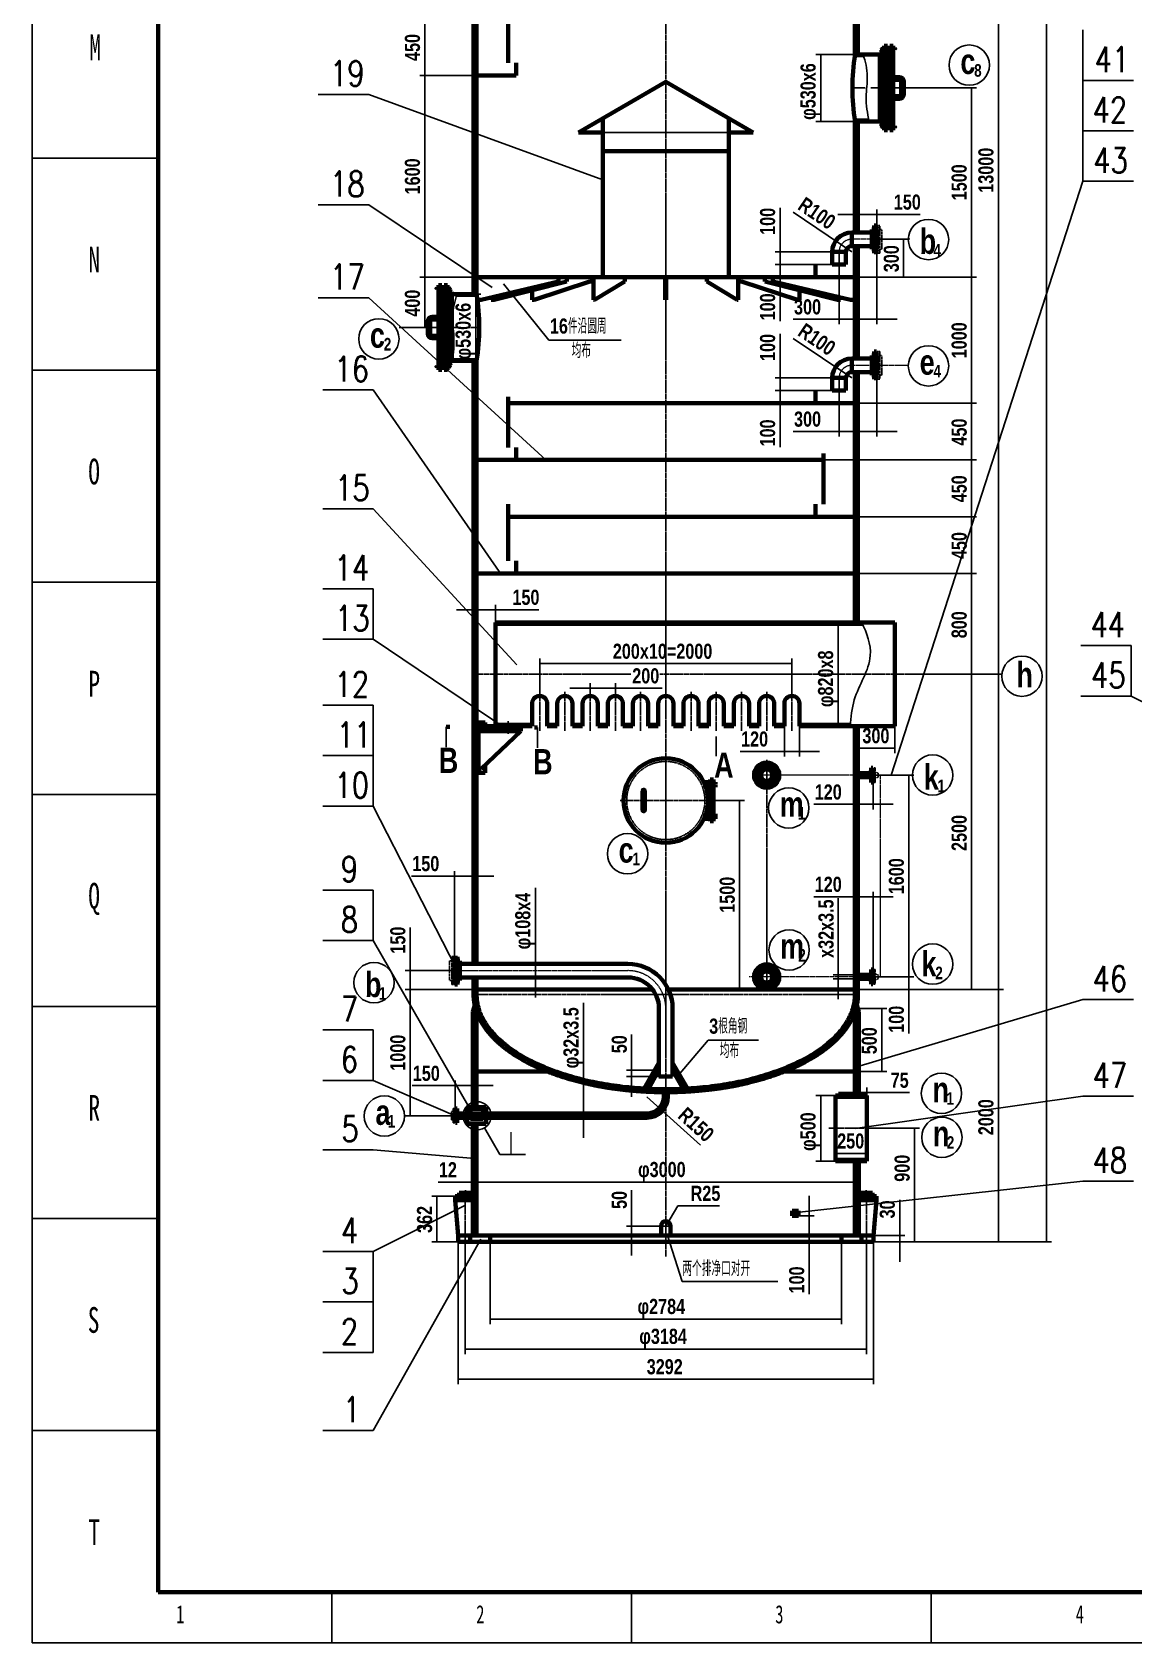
# Model space of a CAD drawing. Header units: millimetres. Extents: x 16 to 23776, y 3 to 33643.
# Drawn here: x 16 to 8751, y 3 to 12775 of the extents above; entities that cross this region are included whole.
import ezdxf

# ---------------------------------------------------------------- set-up
doc = ezdxf.new("R2010")
doc.units = ezdxf.units.MM
doc.header["$MEASUREMENT"] = 0
doc.linetypes.add('EB_DASH', pattern=[6, 3, -3])
doc.linetypes.add('EB_DASHDOT', pattern=[39, 30, -3, 3, -3])
for name, color, linetype, lineweight in [('CAXA0', 7, 'Continuous', 70), ('CAXA1', 1, 'EB_DASHDOT', 25), ('CAXA2', 6, 'EB_DASH', 25), ('CAXA3', 131, 'Continuous', 25), ('CAXA4', 3, 'Continuous', 25)]:
    doc.layers.add(name, color=color, linetype=linetype, lineweight=lineweight)
doc.styles.add('TitleStyle', font='txt', dxfattribs={"width": 0.8, "bigfont": 'gbcbig.shx'})
doc.styles.add('UserTxtStyle4', font='SIMFANG.TTF', dxfattribs={"width": 0.667})
doc.styles.add('机械', font='bold.shx', dxfattribs={"width": 0.7, "bigfont": 'gbcbig.shx'})

msp = doc.modelspace()

# ---------------------------------------------------------------- linework, layer by layer
at = {"layer": 'CAXA0', "linetype": 'Continuous', "lineweight": 25}
for p, q in [((16, 3), (16, 33643)), ((16, 11777), (1016, 11777)), ((16, 10095), (1016, 10095)), ((16, 8413), (1016, 8413)), ((16, 6731), (1016, 6731)), ((16, 5049), (1016, 5049)), ((16, 3367), (1016, 3367)), ((16, 1685), (1016, 1685)), ((2392, 3), (2392, 403)), ((4768, 3), (4768, 403)), ((7144, 3), (7144, 403)), ((23776, 3), (16, 3))]:
    msp.add_line(p, q, dxfattribs=at)
at = {"layer": 'CAXA0', "linetype": 'Continuous', "lineweight": 70}
for p, q in [((1016, 403), (1016, 33243)), ((3790, 12933), (3790, 12533)), ((6754, 12650), (6759, 12636)), ((6754, 12637), (6760, 12650)), ((6771, 12668), (6797, 12668)), ((6771, 12668), (6771, 12636)), ((6797, 12333), (6797, 12668)), ((6817, 12333), (6817, 12668)), ((6843, 12668), (6817, 12668)), ((6843, 12668), (6843, 12333)), ((6853, 12650), (6858, 12636)), ((6853, 12637), (6859, 12650)), ((3854, 12433), (3854, 12533)), ((6539, 12592), (6606, 12592)), ((6540, 12598), (6737, 12598)), ((6737, 12615), (6764, 12625)), ((6737, 12615), (6737, 12598)), ((6737, 12598), (6737, 12333)), ((6771, 12636), (6771, 12333)), ((6771, 12598), (6797, 12598)), ((6797, 12614), (6814, 12614)), ((6804, 12614), (6804, 12333)), ((6817, 12614), (6811, 12614)), ((6811, 12614), (6811, 12333)), ((3540, 12433), (3854, 12433)), ((6844, 12418), (6892, 12418)), ((6844, 12398), (6892, 12398)), ((5040, 12381), (4348, 11981)), ((5040, 12381), (4348, 11981)), ((5040, 12381), (5733, 11981)), ((5040, 12381), (5733, 11981)), ((6737, 12068), (6737, 12333)), ((6771, 12031), (6771, 12333)), ((6797, 12333), (6797, 11998)), ((6804, 12052), (6804, 12333)), ((6811, 12052), (6811, 12333)), ((6817, 12333), (6817, 11998)), ((6843, 11998), (6843, 12333)), ((6844, 12268), (6892, 12268)), ((6844, 12248), (6892, 12248)), ((4540, 12093), (4540, 10833)), ((5540, 12093), (5540, 10833)), ((6539, 12074), (6651, 12074)), ((6540, 12068), (6737, 12068)), ((6737, 12052), (6737, 12068)), ((6737, 12052), (6764, 12042)), ((6754, 12017), (6759, 12031)), ((6754, 12030), (6760, 12017)), ((6771, 12068), (6797, 12068)), ((6771, 11998), (6771, 12031)), ((6797, 12052), (6814, 12052)), ((6817, 12052), (6811, 12052)), ((6853, 12017), (6858, 12031)), ((6853, 12030), (6859, 12017)), ((4348, 11981), (4540, 11981)), ((5540, 11981), (5733, 11981)), ((6771, 11998), (6797, 11998)), ((6843, 11998), (6817, 11998)), ((4540, 11833), (5540, 11833)), ((6514, 11079), (6514, 11187)), ((6468, 11033), (6360, 11033)), ((6360, 11033), (6360, 10933)), ((6468, 11033), (6468, 10933)), ((6227, 10833), (6227, 10933)), ((6468, 10933), (6360, 10933)), ((3228, 10737), (3222, 10750)), ((3227, 10750), (3223, 10736)), ((3237, 10768), (3263, 10768)), ((3237, 10768), (3237, 10433)), ((3263, 10433), (3263, 10768)), ((3309, 10768), (3283, 10768)), ((3283, 10433), (3283, 10768)), ((3309, 10768), (3309, 10736)), ((3309, 10736), (3309, 10433)), ((3327, 10737), (3321, 10750)), ((3327, 10750), (3322, 10736)), ((3540, 10833), (6540, 10833)), ((3552, 10833), (3540, 10821)), ((3540, 10821), (3540, 10698)), ((3552, 10833), (4190, 10833)), ((3575, 10653), (4190, 10798)), ((4255, 10798), (3679, 10653)), ((3980, 10653), (3980, 10729)), ((4439, 10798), (3996, 10653)), ((4190, 10833), (4190, 10798)), ((4255, 10798), (4255, 10833)), ((4439, 10798), (4466, 10798)), ((4466, 10653), (4466, 10833)), ((4715, 10798), (4475, 10653)), ((4715, 10798), (4715, 10833)), ((5036, 10833), (5036, 10653)), ((5040, 10833), (5614, 10833)), ((5040, 10833), (5605, 10833)), ((5044, 10833), (5044, 10653)), ((5366, 10798), (5366, 10833)), ((5366, 10798), (5605, 10653)), ((5614, 10653), (5614, 10833)), ((5641, 10798), (5614, 10798)), ((5641, 10798), (6084, 10653)), ((5826, 10798), (5826, 10833)), ((5826, 10798), (6402, 10653)), ((5890, 10833), (5890, 10798)), ((6528, 10833), (5890, 10833)), ((6505, 10653), (5890, 10798)), ((6101, 10653), (6101, 10729)), ((6528, 10833), (6540, 10821)), ((6540, 10821), (6540, 10653)), ((3263, 10714), (3269, 10714)), ((3283, 10714), (3266, 10714)), ((3269, 10714), (3269, 10433)), ((3276, 10714), (3276, 10433)), ((3309, 10698), (3283, 10698)), ((3343, 10715), (3317, 10725)), ((3343, 10715), (3343, 10698)), ((3540, 10698), (3343, 10698)), ((3343, 10698), (3343, 10433)), ((3541, 10692), (3383, 10692)), ((3541, 10692), (3475, 10692)), ((3547, 10653), (3575, 10653)), ((3655, 10672), (3655, 10653)), ((3655, 10653), (3679, 10653)), ((3980, 10653), (3996, 10653)), ((4475, 10653), (4466, 10653)), ((4466, 10653), (4475, 10653)), ((5036, 10653), (5044, 10653)), ((5614, 10653), (5605, 10653)), ((5605, 10653), (5614, 10653)), ((6101, 10653), (6084, 10653)), ((6426, 10653), (6402, 10653)), ((6426, 10672), (6426, 10653)), ((6540, 10653), (6505, 10653)), ((3237, 10518), (3188, 10518)), ((3237, 10498), (3188, 10498)), ((3237, 10368), (3188, 10368)), ((3237, 10348), (3188, 10348)), ((3237, 10098), (3237, 10433)), ((3263, 10433), (3263, 10098)), ((3269, 10152), (3269, 10433)), ((3276, 10152), (3276, 10433)), ((3283, 10433), (3283, 10098)), ((3309, 10131), (3309, 10433)), ((3343, 10168), (3343, 10433)), ((3228, 10130), (3222, 10117)), ((3227, 10117), (3223, 10131)), ((3237, 10098), (3263, 10098)), ((3263, 10152), (3269, 10152)), ((3283, 10152), (3266, 10152)), ((3309, 10168), (3283, 10168)), ((3309, 10098), (3283, 10098)), ((3309, 10098), (3309, 10131)), ((3343, 10152), (3317, 10142)), ((3327, 10130), (3321, 10117)), ((3327, 10117), (3322, 10131)), ((3540, 10168), (3343, 10168)), ((3343, 10152), (3343, 10168)), ((3541, 10174), (3350, 10174)), ((6514, 10079), (6514, 10187)), ((6468, 10033), (6360, 10033)), ((6360, 10033), (6360, 9933)), ((6468, 10033), (6468, 9933)), ((3790, 9883), (3790, 9483)), ((6227, 9833), (6227, 9933)), ((6227, 9833), (6227, 9933)), ((6468, 9933), (6360, 9933)), ((3790, 9833), (6540, 9833)), ((3854, 9383), (3854, 9483)), ((3540, 9383), (6290, 9383)), ((6290, 9433), (6290, 9033)), ((3790, 9033), (3790, 8583)), ((6227, 8933), (6227, 9033)), ((3790, 8933), (6540, 8933)), ((3854, 8483), (3854, 8583)), ((3540, 8483), (6540, 8483)), ((3690, 8093), (3690, 7273)), ((3690, 8093), (6856, 8093)), ((3690, 8083), (6599, 8083)), ((6856, 8093), (6856, 7273)), ((3980, 7452), (3980, 7273)), ((4100, 7452), (4100, 7273)), ((4180, 7452), (4180, 7273)), ((4300, 7452), (4300, 7273)), ((4380, 7452), (4380, 7273)), ((4500, 7452), (4500, 7273)), ((4580, 7452), (4580, 7273)), ((4700, 7452), (4700, 7273)), ((4780, 7452), (4780, 7273)), ((4900, 7452), (4900, 7273)), ((4980, 7452), (4980, 7273)), ((5100, 7452), (5100, 7273)), ((5180, 7452), (5180, 7273)), ((5300, 7452), (5300, 7273)), ((5380, 7452), (5380, 7273)), ((5500, 7452), (5500, 7273)), ((5580, 7452), (5580, 7273)), ((5700, 7452), (5700, 7273)), ((5780, 7452), (5780, 7273)), ((5900, 7452), (5900, 7273)), ((5980, 7452), (5980, 7273)), ((6100, 7452), (6100, 7273)), ((3540, 7301), (3540, 6902)), ((3540, 7301), (3607, 7301)), ((3556, 7301), (3556, 6902)), ((3607, 7273), (3607, 7301)), ((3690, 7283), (3980, 7283)), ((4100, 7283), (4180, 7283)), ((4300, 7283), (4380, 7283)), ((4500, 7283), (4580, 7283)), ((4700, 7283), (4780, 7283)), ((4900, 7283), (4980, 7283)), ((5100, 7283), (5180, 7283)), ((5300, 7283), (5380, 7283)), ((5500, 7283), (5580, 7283)), ((5700, 7283), (5780, 7283)), ((5900, 7283), (5980, 7283)), ((6100, 7283), (6504, 7283)), ((3299, 7266), (3328, 7266)), ((3556, 7273), (3890, 7273)), ((3556, 7253), (3890, 7253)), ((3556, 7233), (3890, 7233)), ((3576, 6933), (3890, 7233)), ((3690, 7273), (3980, 7273)), ((3890, 7273), (3890, 7233)), ((3999, 7261), (4023, 7261)), ((4100, 7273), (4180, 7273)), ((4300, 7273), (4380, 7273)), ((4500, 7273), (4580, 7273)), ((4700, 7273), (4780, 7273)), ((4900, 7273), (4980, 7273)), ((5100, 7273), (5180, 7273)), ((5300, 7273), (5380, 7273)), ((5500, 7273), (5580, 7273)), ((5700, 7273), (5780, 7273)), ((5900, 7273), (5980, 7273)), ((6100, 7273), (6856, 7273)), ((3607, 6902), (3540, 6902)), ((3556, 6933), (3576, 6933)), ((3607, 6902), (3607, 6962)), ((5393, 6831), (5393, 6848)), ((5393, 6804), (5393, 6808)), ((5393, 6577), (5393, 6789)), ((5417, 6831), (5417, 6848)), ((5417, 6804), (5417, 6808)), ((5417, 6577), (5417, 6789)), ((5393, 6558), (5393, 6562)), ((5393, 6518), (5393, 6535)), ((5417, 6558), (5417, 6562)), ((5417, 6518), (5417, 6535)), ((3516, 5183), (4935, 5183)), ((5061, 5183), (6564, 5183)), ((4986, 5033), (4986, 4493)), ((5094, 5033), (5094, 4493)), ((4986, 4603), (4868, 4398)), ((5094, 4603), (5213, 4398)), ((3511, 4532), (4103, 4532)), ((4986, 4543), (4902, 4397)), ((5094, 4493), (4986, 4493)), ((5094, 4543), (5179, 4397)), ((5977, 4532), (6572, 4532)), ((5024, 4333), (5024, 4393)), ((5056, 4333), (5056, 4393)), ((6385, 4343), (6385, 3823)), ((6635, 4343), (6385, 4343)), ((6635, 4343), (6635, 3823)), ((3466, 4250), (3616, 4250)), ((3466, 4250), (3466, 4199)), ((3466, 4246), (3616, 4246)), ((3491, 4238), (3591, 4238)), ((3491, 4238), (3491, 4199)), ((3591, 4238), (3591, 4199)), ((3616, 4250), (3616, 4199)), ((6635, 4333), (6385, 4333)), ((3466, 4167), (3466, 4117)), ((3466, 4121), (3616, 4121)), ((3466, 4117), (3616, 4117)), ((3491, 4167), (3491, 4158)), ((3491, 4158), (3591, 4158)), ((3591, 4167), (3591, 4158)), ((3616, 4167), (3616, 4117)), ((6635, 3833), (6385, 3833)), ((6635, 3823), (6385, 3823)), ((3370, 3545), (3370, 3513)), ((3370, 3545), (3510, 3545)), ((3370, 3513), (3510, 3513)), ((3401, 3571), (3501, 3571)), ((3401, 3571), (3401, 3545)), ((3423, 3545), (3423, 3513)), ((3432, 3571), (3432, 3545)), ((3471, 3571), (3471, 3545)), ((3473, 3545), (3473, 3513)), ((3501, 3571), (3501, 3545)), ((6710, 3545), (6570, 3545)), ((6710, 3513), (6570, 3513)), ((6680, 3571), (6580, 3571)), ((6580, 3571), (6580, 3545)), ((6607, 3545), (6607, 3513)), ((6610, 3571), (6610, 3545)), ((6649, 3571), (6649, 3545)), ((6657, 3545), (6657, 3513)), ((6680, 3571), (6680, 3545)), ((6710, 3545), (6710, 3513)), ((3394, 3233), (3394, 3183)), ((3488, 3233), (3488, 3183)), ((3648, 3233), (3648, 3183)), ((6432, 3233), (6432, 3183)), ((6592, 3233), (6592, 3183)), ((6686, 3233), (6686, 3183)), ((3394, 3183), (5040, 3183)), ((6686, 3183), (5040, 3183)), ((23376, 403), (1016, 403))]:
    msp.add_line(p, q, dxfattribs=at)
at = {"layer": 'CAXA0', "color": 7, "linetype": 'Continuous', "lineweight": 70}
for p, q in [((3516, 14658), (3516, 10698)), ((6564, 14029), (6564, 12598)), ((6564, 12068), (6564, 11187)), ((6564, 11079), (6564, 10187)), ((6564, 10079), (6564, 8093)), ((6564, 7273), (6564, 6899)), ((6564, 6867), (6564, 5299)), ((3516, 5279), (3516, 5143)), ((6564, 5267), (6564, 5143)), ((3510, 5006), (3525, 5060)), ((3510, 5006), (3510, 4250)), ((3540, 5006), (3510, 5006)), ((6540, 5006), (6570, 5006)), ((6560, 5006), (6551, 5041)), ((6570, 5006), (6556, 5060)), ((6570, 5006), (6570, 4343)), ((3510, 4117), (3510, 3233)), ((6570, 3823), (6570, 3233)), ((3394, 3233), (3370, 3513)), ((6686, 3233), (6710, 3513)), ((3394, 3233), (5040, 3233)), ((5003, 3308), (5003, 3233)), ((6686, 3233), (5040, 3233)), ((5078, 3308), (5078, 3233))]:
    msp.add_line(p, q, dxfattribs=at)
at = {"layer": 'CAXA0'}
for p, q in [((6907, 12283), (6907, 12383)), ((6927, 12283), (6927, 12383)), ((6692, 11217), (6692, 11243)), ((6712, 11243), (6692, 11243)), ((6712, 11243), (6712, 11023)), ((6674, 11187), (6514, 11187)), ((6674, 11055), (6674, 11211)), ((6686, 11211), (6674, 11211)), ((6692, 11217), (6692, 11049)), ((6714, 11211), (6712, 11211)), ((6714, 11055), (6714, 11211)), ((6674, 11079), (6514, 11079)), ((6686, 11055), (6674, 11055)), ((6692, 11049), (6692, 11023)), ((6712, 11055), (6714, 11055)), ((3153, 10383), (3153, 10483)), ((3173, 10383), (3173, 10483)), ((6692, 10217), (6692, 10243)), ((6712, 10243), (6692, 10243)), ((6712, 10243), (6712, 10023)), ((6674, 10187), (6514, 10187)), ((6674, 10055), (6674, 10211)), ((6686, 10211), (6674, 10211)), ((6692, 10217), (6692, 10049)), ((6714, 10211), (6712, 10211)), ((6714, 10055), (6714, 10211)), ((6674, 10079), (6514, 10079)), ((6686, 10055), (6674, 10055)), ((6692, 10049), (6692, 10023)), ((6712, 10055), (6714, 10055)), ((6644, 6899), (6540, 6899)), ((6644, 6899), (6665, 6906)), ((6644, 6899), (6644, 6867)), ((6668, 6941), (6668, 6826)), ((6668, 6941), (6682, 6941)), ((6682, 6941), (6682, 6826)), ((6684, 6916), (6682, 6916)), ((6684, 6916), (6684, 6851)), ((6684, 6916), (6684, 6851)), ((5342, 6828), (5435, 6828)), ((5350, 6808), (5435, 6808)), ((5352, 6804), (5435, 6804)), ((5358, 6789), (5435, 6789)), ((5390, 6831), (5420, 6831)), ((5390, 6831), (5390, 6828)), ((5393, 6848), (5417, 6848)), ((5420, 6831), (5420, 6828)), ((5435, 6808), (5435, 6828)), ((5435, 6789), (5435, 6804)), ((6644, 6867), (6540, 6867)), ((6644, 6867), (6665, 6861)), ((6682, 6826), (6668, 6826)), ((6684, 6851), (6682, 6851)), ((4855, 6608), (4855, 6758)), ((4875, 6608), (4875, 6758)), ((5343, 6538), (5435, 6538)), ((5352, 6558), (5435, 6558)), ((5353, 6562), (5435, 6562)), ((5359, 6577), (5435, 6577)), ((5390, 6535), (5390, 6538)), ((5390, 6535), (5420, 6535)), ((5393, 6518), (5417, 6518)), ((5420, 6535), (5420, 6538)), ((5435, 6577), (5435, 6562)), ((5435, 6558), (5435, 6538)), ((3366, 5411), (3366, 5255)), ((3368, 5411), (3366, 5411)), ((3366, 5411), (3366, 5255)), ((3368, 5223), (3368, 5443)), ((3388, 5417), (3388, 5443)), ((3388, 5249), (3388, 5417)), ((3394, 5411), (3406, 5411)), ((3406, 5411), (3406, 5255)), ((3406, 5387), (4740, 5387)), ((3366, 5255), (3368, 5255)), ((3388, 5249), (3388, 5223)), ((3394, 5255), (3406, 5255)), ((3406, 5279), (4740, 5279)), ((6644, 5299), (6540, 5299)), ((6644, 5267), (6540, 5267)), ((6644, 5299), (6665, 5306)), ((6644, 5299), (6644, 5267)), ((6644, 5267), (6665, 5261)), ((6668, 5341), (6668, 5226)), ((6668, 5341), (6682, 5341)), ((6682, 5341), (6682, 5226)), ((6684, 5316), (6682, 5316)), ((6684, 5251), (6682, 5251)), ((6684, 5316), (6684, 5251)), ((3368, 5223), (3388, 5223)), ((6682, 5226), (6668, 5226)), ((3370, 4151), (3370, 4216)), ((3370, 4151), (3370, 4216)), ((3372, 4126), (3372, 4241)), ((3386, 4241), (3372, 4241)), ((3386, 4220), (3386, 4241)), ((3386, 4147), (3386, 4220)), ((3398, 4216), (3390, 4216)), ((3398, 4151), (3398, 4216)), ((3372, 4151), (3370, 4151)), ((3386, 4126), (3372, 4126)), ((3386, 4147), (3386, 4126)), ((3398, 4151), (3390, 4151)), ((3398, 4199), (4890, 4199)), ((3398, 4167), (4890, 4167)), ((6041, 3428), (6041, 3388)), ((6041, 3428), (6091, 3428)), ((6041, 3388), (6091, 3388)), ((6091, 3428), (6091, 3388))]:
    msp.add_line(p, q, dxfattribs=at)
at = {"layer": 'CAXA0', "linetype": 'Continuous', "lineweight": 40}
for p, q in [((6692, 11023), (6712, 11023)), ((6692, 10023), (6712, 10023)), ((3388, 5443), (3368, 5443)), ((3372, 4216), (3370, 4216))]:
    msp.add_line(p, q, dxfattribs=at)
at = {"layer": 'CAXA0', "linetype": 'Continuous', "lineweight": 70}
for centre, radius in [((5040, 6682), 335), ((5840, 6883), 100), ((5840, 6883), 69), ((5784, 6940), 9), ((5840, 6883), 45.5), ((5840, 6963), 9), ((5897, 6940), 9), ((5760, 6883), 9), ((5784, 6827), 9), ((5840, 6803), 9), ((5897, 6827), 9), ((5920, 6883), 9), ((5840, 5283), 100), ((5840, 5363), 9), ((5760, 5283), 9), ((5840, 5283), 69), ((5784, 5340), 9), ((5840, 5283), 45.5), ((5897, 5340), 9), ((5920, 5283), 9), ((5784, 5227), 9), ((5840, 5203), 9), ((5897, 5227), 9)]:
    msp.add_circle(centre, radius, dxfattribs=at)
at = {"layer": 'CAXA0'}
msp.add_circle((6061, 3408), 5.5, dxfattribs=at)
at = {"layer": 'CAXA0', "linetype": 'Continuous', "lineweight": 70}
for centre, radius, start, end in [((8191, 12333), 1671, 170.8777, 189.1223), ((6759, 12636), 12, 290.3344, 360), ((6892, 12383), 35, 0, 90), ((6892, 12383), 15, 0, 90), ((6892, 12283), 15, 270, 0), ((6892, 12283), 35, 270, 0), ((6759, 12031), 12, 0, 69.6656), ((6514, 11033), 154, 90, 180), ((6514, 11033), 46, 90, 180), ((3321, 10736), 12, 180, 249.6656), ((1890, 10433), 1671, 350.8777, 9.1223), ((3188, 10483), 35, 90, 180), ((3188, 10483), 15, 90, 180), ((3188, 10383), 35, 180, 270), ((3188, 10383), 15, 180, 270), ((3321, 10131), 12, 110.3344, 180), ((6514, 10033), 154, 90, 180), ((6514, 10033), 46, 90, 180), ((4040, 7452), 60, 0, 180), ((4240, 7452), 60, 0, 180), ((4440, 7452), 60, 0, 180), ((4640, 7452), 60, 0, 180), ((4840, 7452), 60, 0, 180), ((5040, 7452), 60, 0, 180), ((5240, 7452), 60, 0, 180), ((5440, 7452), 60, 0, 180), ((5640, 7452), 60, 0, 180), ((5840, 7452), 60, 0, 180), ((6040, 7452), 60, 0, 180), ((4740, 5033), 354, 0, 90), ((4740, 5033), 246, 0, 90), ((4890, 4333), 134, 270, 0), ((4890, 4333), 166, 270, 0)]:
    msp.add_arc(centre, radius, start, end, dxfattribs=at)
at = {"layer": 'CAXA0'}
for centre, radius, start, end in [((6686, 11217), 6, 270, 0), ((6686, 11049), 6, 0, 90), ((6686, 10217), 6, 270, 0), ((6686, 10049), 6, 0, 90), ((6664, 6909), 4, 286.2602, 0), ((6664, 6857), 4, 0, 73.7398), ((4865, 6758), 10, 0, 180), ((4865, 6608), 10, 180, 0), ((3394, 5417), 6, 180, 270), ((3394, 5249), 6, 90, 180), ((6664, 5309), 4, 286.2602, 0), ((6664, 5257), 4, 0, 73.7398), ((3390, 4220), 4, 180, 270), ((3390, 4147), 4, 90, 180)]:
    msp.add_arc(centre, radius, start, end, dxfattribs=at)
at = {"layer": 'CAXA0', "color": 7, "linetype": 'Continuous', "lineweight": 70}
msp.add_arc((5040, 3308), 37.5, 0, 180, dxfattribs=at)
for points, weights, knots in [([(3516, 5143), (3516, 5095), (3534, 4996), (3618, 4849), (3762, 4710), (3928, 4608), (4084, 4538), (4210, 4492), (4344, 4453), (4482, 4421), (4600, 4401), (4695, 4389), (4765, 4382), (4835, 4376), (4904, 4372), (4962, 4370), (5001, 4370), (5019, 4370), (5024, 4369)], [1, 0.975592231766, 0.932878637073, 0.887114072904, 0.859655328979, 0.852027915885, 0.85507885739, 0.861943632368, 0.873384435224, 0.889403296983, 0.906561078258, 0.922586691918, 0.93571952558, 0.95011285607, 0.965215260646, 0.980107174163, 0.988430429079, 0.99532806161, 0.997138323705], [0, 0, 0, 0, 231.514372, 463.028744, 694.543116, 926.057487, 1041.814673, 1157.571859, 1273.329045, 1389.086231, 1504.843417, 1562.72201, 1620.600603, 1678.479196, 1736.357789, 1794.236382, 1823.175678, 1838.253107, 1838.253107, 1838.253107, 1838.253107]), ([(5056, 4369), (5062, 4370), (5079, 4370), (5119, 4370), (5176, 4372), (5246, 4376), (5316, 4382), (5386, 4389), (5481, 4401), (5599, 4421), (5737, 4453), (5870, 4492), (5997, 4538), (6153, 4608), (6319, 4710), (6462, 4849), (6546, 4996), (6564, 5095), (6564, 5143)], [0.997138323704, 0.99532806161, 0.988430429079, 0.980107174163, 0.965215260646, 0.95011285607, 0.93571952558, 0.922586691918, 0.906561078258, 0.889403296983, 0.873384435224, 0.861943632368, 0.85507885739, 0.852027915885, 0.859655328979, 0.887114072904, 0.932878637073, 0.975592231766, 1], [0, 0, 0, 0, 15.077428, 44.016725, 101.895318, 159.773911, 217.652504, 275.531097, 333.40969, 449.166876, 564.924062, 680.681247, 796.438433, 912.195619, 1143.709991, 1375.224363, 1606.738735, 1838.253107, 1838.253107, 1838.253107, 1838.253107])]:
    msp.add_rational_spline(points, weights, degree=3, knots=knots, dxfattribs=at)
at = {"layer": 'CAXA0', "linetype": 'Continuous', "lineweight": 70}
msp.add_rational_spline([(3540, 5143), (3540, 4393), (5040, 4393), (6540, 4393), (6540, 5143)], [1, 0.707106781187, 1, 0.707106781187, 1], degree=2, knots=[0, 0, 0, 1816.554253, 1816.554253, 3633.108506, 3633.108506, 3633.108506], dxfattribs=at)
at = {"layer": 'CAXA1', "linetype": 'EB_DASHDOT', "lineweight": 25}
for p, q in [((5040, 29361), (5040, 3066)), ((6746, 12643), (6869, 12643)), ((6892, 12408), (6844, 12408)), ((6513, 12333), (6624, 12333)), ((6667, 12333), (6924, 12333)), ((6892, 12258), (6844, 12258)), ((6746, 12023), (6869, 12023)), ((3335, 10743), (3211, 10743)), ((3188, 10508), (3237, 10508)), ((3414, 10433), (2925, 10433)), ((3188, 10358), (3237, 10358)), ((3568, 10433), (3456, 10433)), ((3335, 10123), (3211, 10123)), ((3524, 7683), (4765, 7683)), ((4993, 7683), (7704, 7683)), ((4040, 7544), (4040, 7236)), ((4240, 7544), (4240, 7236)), ((4440, 7544), (4440, 7236)), ((4640, 7544), (4640, 7236)), ((4840, 7544), (4840, 7236)), ((5240, 7544), (5240, 7236)), ((5440, 7544), (5440, 7236)), ((5640, 7544), (5640, 7236)), ((5840, 7544), (5840, 7234)), ((6040, 7544), (6040, 7236)), ((3790, 7312), (3790, 7211)), ((5791, 6933), (5776, 6947)), ((5840, 7004), (5840, 5177)), ((5890, 6933), (5904, 6947)), ((5791, 6834), (5776, 6819)), ((5890, 6834), (5904, 6819)), ((5791, 5333), (5776, 5347)), ((5890, 5333), (5904, 5347)), ((3516, 5143), (6556, 5143)), ((5791, 5234), (5776, 5219)), ((5890, 5234), (5904, 5219)), ((6686, 4083), (6334, 4083)), ((3451, 3591), (3451, 3545)), ((6630, 3591), (6630, 3545)), ((3448, 3545), (3448, 3139)), ((6632, 3545), (6632, 2950)), ((5040, 3268), (5040, 3349)), ((6052, 3408), (6069, 3408)), ((6061, 3400), (6061, 3417)), ((5000, 3308), (5081, 3308))]:
    msp.add_line(p, q, dxfattribs=at)
at = {"layer": 'CAXA1', "color": 7, "linetype": 'Continuous', "lineweight": 70}
for p, q in [((3540, 14658), (3540, 10698)), ((6540, 14029), (6540, 12598)), ((6540, 12068), (6540, 11187)), ((6540, 11079), (6540, 10187)), ((3516, 10168), (3516, 5387)), ((3540, 10168), (3540, 5387)), ((6540, 10079), (6540, 8093)), ((6540, 7273), (6540, 5143)), ((3540, 5279), (3540, 5143)), ((3540, 5006), (3540, 4250)), ((6540, 5006), (6540, 4343)), ((3540, 4117), (3540, 3233)), ((6540, 3823), (6540, 3233))]:
    msp.add_line(p, q, dxfattribs=at)
at = {"layer": 'CAXA1'}
for p, q in [((6917, 12283), (6917, 12383)), ((3163, 10383), (3163, 10483)), ((5040, 7044), (5040, 6320)), ((4865, 6583), (4865, 6784)), ((5401, 6843), (5410, 6843)), ((5405, 6510), (5405, 6865)), ((4677, 6683), (5442, 6683)), ((4845, 6758), (4886, 6758)), ((4845, 6608), (4886, 6608)), ((5401, 6524), (5410, 6524))]:
    msp.add_line(p, q, dxfattribs=at)
at = {"layer": 'CAXA1', "linetype": 'EB_DASHDOT', "lineweight": 13}
for p, q in [((6975, 11133), (6514, 11133)), ((6687, 11223), (6719, 11223)), ((6742, 11223), (6710, 11223)), ((6414, 11033), (6414, 10933)), ((6719, 11043), (6687, 11043)), ((6710, 11043), (6742, 11043)), ((6687, 10223), (6719, 10223)), ((6742, 10223), (6710, 10223)), ((6963, 10133), (6514, 10133)), ((6414, 10033), (6414, 9933)), ((6719, 10043), (6687, 10043)), ((6710, 10043), (6742, 10043)), ((6665, 6926), (6686, 6926)), ((6704, 6926), (6682, 6926)), ((6996, 6883), (5778, 6883)), ((6686, 6841), (6664, 6841)), ((6683, 6841), (6705, 6841)), ((6740, 6883), (6740, 5283)), ((3371, 5423), (3339, 5423)), ((3362, 5423), (3394, 5423)), ((3339, 5243), (3371, 5243)), ((3394, 5243), (3362, 5243)), ((3364, 5333), (4740, 5333)), ((6997, 5283), (5701, 5283)), ((6686, 5241), (6664, 5241)), ((6665, 5326), (6686, 5326)), ((6704, 5326), (6682, 5326)), ((6683, 5241), (6705, 5241)), ((3372, 4226), (3352, 4226)), ((3368, 4226), (3389, 4226)), ((3351, 4141), (3375, 4141)), ((3362, 4183), (4890, 4183)), ((3390, 4141), (3366, 4141))]:
    msp.add_line(p, q, dxfattribs=at)
at = {"layer": 'CAXA1'}
msp.add_circle((5040, 6682), 310, dxfattribs=at)
at = {"layer": 'CAXA1', "linetype": 'EB_DASHDOT', "lineweight": 25}
for centre in [(5840, 6883), (5840, 5283)]:
    msp.add_circle(centre, 80, dxfattribs=at)
for centre, start, end in [((6892, 12383), 0, 90), ((6892, 12283), 270, 0), ((3188, 10483), 90, 180), ((3188, 10383), 180, 270)]:
    msp.add_arc(centre, 25, start, end, dxfattribs=at)
at = {"layer": 'CAXA1', "linetype": 'EB_DASHDOT', "lineweight": 13}
for centre, radius, start, end in [((6514, 11033), 100, 90, 180), ((6514, 10033), 100, 90, 180), ((4740, 5033), 300, 0, 90), ((4890, 4333), 150, 270, 0)]:
    msp.add_arc(centre, radius, start, end, dxfattribs=at)
at = {"layer": 'CAXA2'}
for p, q in [((6716, 11243), (6716, 11023)), ((6716, 11243), (6736, 11243)), ((6736, 11217), (6736, 11243)), ((6714, 11211), (6716, 11211)), ((6736, 11217), (6736, 11049)), ((6742, 11211), (6754, 11211)), ((6754, 11055), (6754, 11211)), ((6716, 11055), (6714, 11055)), ((6736, 11023), (6716, 11023)), ((6736, 11049), (6736, 11023)), ((6742, 11055), (6754, 11055)), ((6716, 10243), (6716, 10023)), ((6716, 10243), (6736, 10243)), ((6736, 10217), (6736, 10243)), ((6714, 10211), (6716, 10211)), ((6736, 10217), (6736, 10049)), ((6742, 10211), (6754, 10211)), ((6754, 10055), (6754, 10211)), ((6716, 10055), (6714, 10055)), ((6736, 10023), (6716, 10023)), ((6736, 10049), (6736, 10023)), ((6742, 10055), (6754, 10055)), ((6684, 6916), (6686, 6916)), ((6700, 6941), (6686, 6941)), ((6686, 6941), (6686, 6826)), ((6700, 6941), (6700, 6826)), ((6724, 6899), (6703, 6906)), ((6724, 6899), (6724, 6867)), ((6684, 6851), (6686, 6851)), ((6686, 6826), (6700, 6826)), ((6724, 6867), (6703, 6861)), ((3326, 5411), (3326, 5255)), ((3338, 5411), (3326, 5411)), ((3344, 5417), (3344, 5443)), ((3344, 5249), (3344, 5417)), ((3364, 5223), (3364, 5443)), ((3364, 5411), (3366, 5411)), ((3338, 5255), (3326, 5255)), ((3344, 5249), (3344, 5223)), ((3366, 5255), (3364, 5255)), ((6684, 5316), (6686, 5316)), ((6684, 5251), (6686, 5251)), ((6700, 5341), (6686, 5341)), ((6686, 5341), (6686, 5226)), ((6700, 5341), (6700, 5226)), ((6724, 5299), (6703, 5306)), ((6724, 5267), (6703, 5261)), ((6724, 5299), (6724, 5267)), ((3364, 5223), (3344, 5223)), ((6686, 5226), (6700, 5226)), ((3342, 4151), (3342, 4216)), ((3342, 4216), (3350, 4216)), ((3354, 4220), (3354, 4241)), ((3354, 4241), (3368, 4241)), ((3354, 4147), (3354, 4220)), ((3368, 4126), (3368, 4241)), ((3342, 4151), (3350, 4151)), ((3354, 4147), (3354, 4126)), ((3354, 4126), (3368, 4126)), ((3368, 4151), (3370, 4151))]:
    msp.add_line(p, q, dxfattribs=at)
at = {"layer": 'CAXA2', "linetype": 'Continuous', "lineweight": 40}
for p, q in [((3344, 5443), (3364, 5443)), ((3368, 4216), (3370, 4216))]:
    msp.add_line(p, q, dxfattribs=at)
at = {"layer": 'CAXA2'}
for centre, radius, start, end in [((6742, 11217), 6, 180, 270), ((6742, 11049), 6, 90, 180), ((6742, 10217), 6, 180, 270), ((6742, 10049), 6, 90, 180), ((6704, 6909), 4, 180, 253.7398), ((6704, 6857), 4, 106.2602, 180), ((3338, 5417), 6, 270, 0), ((3338, 5249), 6, 0, 90), ((6704, 5309), 4, 180, 253.7398), ((6704, 5257), 4, 106.2602, 180), ((3350, 4220), 4, 270, 0), ((3350, 4147), 4, 0, 90)]:
    msp.add_arc(centre, radius, start, end, dxfattribs=at)
at = {"layer": 'CAXA3', "color": 0, "linetype": 'Continuous', "lineweight": 25}
for p, q in [((8348, 12393), (8348, 12793)), ((8348, 11993), (8348, 12393)), ((8348, 12393), (8748, 12393)), ((2685, 12282), (2285, 12282)), ((4541, 11604), (2685, 12282)), ((8348, 11593), (8348, 11993)), ((8348, 11993), (8748, 11993)), ((6827, 6883), (8348, 11593)), ((8348, 11593), (8748, 11593)), ((2685, 11406), (2285, 11406)), ((3664, 10750), (2685, 11406)), ((2685, 10669), (2285, 10669)), ((4092, 9381), (2685, 10669)), ((2720, 9938), (2320, 9938)), ((3720, 8499), (2720, 9938)), ((2720, 8996), (2320, 8996)), ((3860, 7759), (2720, 8996)), ((2720, 8362), (2320, 8362)), ((2720, 7962), (2720, 8362)), ((2720, 7962), (2320, 7962)), ((3790, 7239), (2720, 7962)), ((8731, 7911), (8331, 7911)), ((8731, 7511), (8731, 7911)), ((2720, 7438), (2320, 7438)), ((2720, 7038), (2720, 7438)), ((8731, 7511), (8331, 7511)), ((10563, 6585), (8731, 7511)), ((2720, 7038), (2320, 7038)), ((2720, 6638), (2720, 7038)), ((2720, 6638), (2320, 6638)), ((3380, 5347), (2720, 6638)), ((2720, 5972), (2320, 5972)), ((2720, 5572), (2720, 5972)), ((2720, 5572), (2320, 5572)), ((3482, 4247), (2720, 5572)), ((6555, 4570), (8348, 5103)), ((8348, 5103), (8748, 5103)), ((2720, 4863), (2320, 4863)), ((2720, 4463), (2720, 4863)), ((2720, 4463), (2320, 4463)), ((3371, 4183), (2720, 4463)), ((6541, 4080), (8348, 4337)), ((8348, 4337), (8748, 4337)), ((2720, 3913), (2320, 3913)), ((3522, 3843), (2720, 3913)), ((3447, 3471), (2720, 3106)), ((3574, 3204), (2720, 1686)), ((2720, 3106), (2320, 3106)), ((2720, 3106), (2720, 2706)), ((2720, 2706), (2320, 2706)), ((2720, 2706), (2720, 2306)), ((2720, 2306), (2320, 2306)), ((2720, 1686), (2320, 1686))]:
    msp.add_line(p, q, dxfattribs=at)
at = {"layer": 'CAXA3', "linetype": 'Continuous', "lineweight": 25}
for p, q in [((4540, 11981), (5540, 11981)), ((3299, 7266), (3299, 7106)), ((4023, 7261), (4023, 7101)), ((5040, 4393), (4693, 4393)), ((3602, 4086), (3725, 3876)), ((3725, 3876), (3927, 3876))]:
    msp.add_line(p, q, dxfattribs=at)
at = {"layer": 'CAXA3'}
for centre in [(7446, 12514), (7123, 11131), (2765, 10343), (7123, 10129), (7864, 7668), (7156, 6884), (6015, 6623), (4737, 6260), (6018, 5497), (7156, 5385), (2726, 5238), (7226, 4360), (2808, 4180), (7229, 4011)]:
    msp.add_circle(centre, 160, dxfattribs=at)
at = {"layer": 'CAXA3', "linetype": 'Continuous', "lineweight": 25}
msp.add_circle((3544, 4182), 112, dxfattribs=at)
for points, knots in [([(6604, 12598), (6623, 12543), (6649, 12430), (6619, 12252), (6638, 12132), (6653, 12068)], [0, 0, 0, 0, 176.809019, 340.077748, 536.230559, 536.230559, 536.230559, 536.230559]), ([(3385, 10698), (3366, 10643), (3340, 10530), (3367, 10352), (3357, 10233), (3349, 10168)], [0, 0, 0, 0, 176.763275, 339.82285, 534.685968, 534.685968, 534.685968, 534.685968])]:
    msp.add_open_spline(points, degree=3, knots=knots, dxfattribs=at)
at = {"layer": 'CAXA3'}
msp.add_open_spline([(6594, 8093), (6635, 8013), (6713, 7790), (6524, 7539), (6509, 7343), (6503, 7273)], degree=3, knots=[0, 0, 0, 0, 272.599389, 647.594897, 858.640294, 858.640294, 858.640294, 858.640294], dxfattribs=at)
at = {"layer": 'CAXA4', "color": 3, "linetype": 'Continuous', "lineweight": 25}
for p, q in [((8059, 28981), (8059, 3183)), ((7677, 18183), (7677, 5183)), ((5946, 10773), (5946, 11383)), ((6564, 11187), (6564, 11369)), ((6714, 11211), (6714, 11369)), ((6051, 11347), (6514, 11033)), ((6404, 11329), (7057, 11329)), ((6725, 11133), (6966, 11133)), ((6926, 11133), (6926, 10833)), ((6360, 11033), (5906, 11033)), ((5946, 10484), (5946, 11093)), ((6414, 11033), (6414, 10459)), ((6714, 11055), (6714, 10459)), ((6360, 10933), (5906, 10933)), ((6360, 10933), (5906, 10933)), ((6548, 10833), (5906, 10833)), ((6548, 10833), (6966, 10833)), ((6051, 10499), (6874, 10499)), ((5946, 9773), (5946, 10383)), ((6051, 10347), (6514, 10033)), ((3540, 10168), (3540, 8155)), ((5946, 9484), (5946, 10093)), ((6360, 10033), (5906, 10033)), ((6414, 10033), (6414, 9568)), ((6714, 10055), (6714, 9568)), ((6360, 9933), (5906, 9933)), ((6360, 9933), (5906, 9933)), ((6548, 9833), (5906, 9833)), ((6051, 9608), (6874, 9608)), ((3380, 8195), (4033, 8195)), ((3690, 8093), (3690, 8235)), ((4040, 7512), (4040, 7808)), ((6040, 7512), (6040, 7808)), ((4040, 7768), (6040, 7768)), ((4280, 7573), (5010, 7573)), ((4440, 7544), (4440, 7613)), ((4640, 7544), (4640, 7613)), ((5980, 7452), (5980, 7032)), ((6100, 7452), (6100, 7032)), ((6564, 7273), (6564, 7058)), ((6856, 7273), (6856, 7058)), ((5631, 7072), (6260, 7072)), ((6564, 7098), (6856, 7098)), ((6564, 6867), (6564, 6612)), ((6684, 6851), (6684, 6612)), ((5442, 6683), (5665, 6683)), ((5625, 6683), (5625, 5183)), ((6215, 6652), (6844, 6652)), ((6215, 5919), (6844, 5919)), ((6564, 5299), (6564, 5959)), ((6684, 5316), (6684, 5959)), ((5061, 5183), (5665, 5183)), ((6556, 5183), (7717, 5183)), ((6686, 3183), (8099, 3183))]:
    msp.add_line(p, q, dxfattribs=at)
at = {"layer": 'CAXA4', "linetype": 'Continuous', "lineweight": 25}
for p, q in [((3129, 12433), (3129, 12883)), ((6540, 12598), (6229, 12598)), ((6269, 12598), (6269, 12068)), ((3540, 12433), (3089, 12433)), ((3854, 12433), (3089, 12433)), ((3129, 10833), (3129, 12433)), ((6667, 12333), (7504, 12333)), ((7464, 12333), (7464, 10833)), ((6540, 12068), (6229, 12068)), ((3552, 10833), (3089, 10833)), ((3540, 10833), (3089, 10833)), ((3129, 10433), (3129, 10833)), ((6528, 10833), (7504, 10833)), ((6540, 10833), (7504, 10833)), ((7464, 10833), (7464, 9833)), ((3489, 10698), (3573, 10698)), ((3533, 10698), (3533, 10168)), ((3157, 10433), (3089, 10433)), ((3540, 10168), (3493, 10168)), ((6540, 9833), (7504, 9833)), ((6540, 9833), (7504, 9833)), ((7464, 9833), (7464, 9383)), ((6290, 9383), (7504, 9383)), ((6290, 9383), (7504, 9383)), ((7464, 9383), (7464, 8933)), ((6540, 8933), (7504, 8933)), ((6540, 8933), (7504, 8933)), ((7464, 8933), (7464, 8483)), ((6540, 8483), (7504, 8483)), ((6540, 8483), (7504, 8483)), ((7464, 8483), (7464, 7683)), ((6856, 8093), (6368, 8093)), ((6408, 8093), (6408, 7273)), ((7089, 7683), (7504, 7683)), ((7089, 7683), (7504, 7683)), ((7464, 7683), (7464, 5183)), ((6100, 7273), (6448, 7273)), ((6526, 6883), (7006, 6883)), ((6966, 6883), (6966, 5283)), ((3024, 6083), (3676, 6083)), ((3366, 5411), (3366, 6123)), ((3516, 5387), (3516, 6123)), ((4007, 5990), (4007, 5119)), ((6408, 5909), (6408, 5107)), ((3014, 5023), (3014, 5676)), ((3406, 5387), (4047, 5387)), ((6966, 5443), (6966, 4834)), ((3364, 5333), (2974, 5333)), ((3406, 5279), (4047, 5279)), ((6644, 5299), (6368, 5299)), ((6644, 5267), (6368, 5267)), ((6540, 5283), (7006, 5283)), ((6540, 5283), (7006, 5283)), ((3524, 5183), (2974, 5183)), ((3524, 5183), (2974, 5183)), ((3014, 5183), (3014, 4183)), ((6556, 5183), (7717, 5183)), ((6556, 5183), (7006, 5183)), ((6556, 5183), (7504, 5183)), ((7677, 5183), (7677, 3183)), ((4388, 4007), (4388, 5079)), ((6560, 5032), (6792, 5032)), ((6752, 5032), (6752, 4532)), ((4769, 4333), (4769, 4826)), ((4986, 4543), (4729, 4543)), ((4986, 4493), (4729, 4493)), ((6540, 4532), (6792, 4532)), ((3028, 4421), (3670, 4421)), ((3370, 4216), (3370, 4461)), ((3510, 4250), (3510, 4461)), ((6385, 4343), (6229, 4343)), ((6269, 4343), (6269, 3823)), ((6410, 4366), (6972, 4366)), ((6570, 4343), (6570, 4406)), ((6635, 4343), (6635, 4406)), ((5315, 3949), (4890, 4333)), ((3362, 4183), (2974, 4183)), ((3398, 4199), (4428, 4199)), ((3398, 4167), (4428, 4167)), ((3510, 4117), (3510, 3616)), ((3540, 4117), (3540, 3616)), ((6686, 4083), (7052, 4083)), ((7012, 4083), (7012, 3183)), ((6385, 3823), (6385, 3924)), ((6385, 3884), (6635, 3884)), ((6635, 3823), (6635, 3924)), ((6385, 3823), (6229, 3823)), ((6540, 3823), (6540, 3616)), ((3235, 3656), (3700, 3656)), ((3540, 3233), (3540, 3696)), ((3540, 3656), (6540, 3656)), ((4769, 3591), (4769, 3073)), ((3370, 3545), (3185, 3545)), ((3225, 3545), (3225, 3183)), ((5135, 3469), (5040, 3308)), ((5135, 3469), (5466, 3469)), ((6176, 3548), (6176, 2767)), ((6895, 3023), (6895, 3516)), ((6091, 3388), (6216, 3388)), ((3394, 3233), (3394, 2054)), ((5000, 3308), (4729, 3308)), ((5040, 3233), (4729, 3233)), ((6686, 3233), (6935, 3233)), ((6686, 3213), (6686, 2054)), ((3394, 3183), (3185, 3183)), ((3448, 3183), (3448, 2292)), ((3648, 3183), (3648, 2530)), ((6686, 3183), (6136, 3183)), ((6432, 3183), (6432, 2530)), ((6632, 3183), (6632, 2292)), ((6686, 3183), (7717, 3183)), ((6686, 3183), (6935, 3183)), ((6686, 3183), (7052, 3183)), ((3648, 2570), (6432, 2570)), ((3448, 2332), (6632, 2332)), ((3394, 2094), (6686, 2094))]:
    msp.add_line(p, q, dxfattribs=at)
at = {"layer": 'CAXA4', "color": 0, "linetype": 'Continuous', "lineweight": 25}
for p, q in [((3754, 10780), (4112, 10333)), ((4112, 10333), (4687, 10333)), ((5139, 4501), (5375, 4782)), ((5375, 4782), (5775, 4782)), ((6076, 3414), (8348, 3663)), ((8348, 3663), (8748, 3663)), ((5053, 3233), (5169, 2869)), ((5169, 2869), (5928, 2869))]:
    msp.add_line(p, q, dxfattribs=at)
at = {"layer": 'CAXA4'}
msp.add_line((5440, 7191), (5440, 7034), dxfattribs=at)

# ---------------------------------------------------------------- texts
at = {"layer": 'CAXA0', "style": 'UserTxtStyle4', "width": 0.667}
for s, height, p in [('M', 204, (469, 12553)), ('N', 204, (462, 10871)), ('O', 204, (461, 9189)), ('P', 204, (462, 7507)), ('Q', 204, (461, 5825)), ('R', 204, (462, 4143)), ('S', 204, (457, 2461)), ('T', 204, (462, 779)), ('1', 144, (1158, 157)), ('2', 144, (3537, 157)), ('3', 144, (5908, 157)), ('4', 144, (8290, 157))]:
    msp.add_text(s, height=height, dxfattribs=at).set_placement(p)
at = {"layer": 'CAXA3', "color": 0, "style": 'TitleStyle', "width": 0.8}
for s, p in [('41', (8440, 12459)), ('19', (2378, 12348)), ('42', (8423, 12059)), ('43', (8429, 11659)), ('18', (2378, 11472)), ('17', (2378, 10735)), ('16', (2413, 10004)), ('15', (2418, 9062)), ('14', (2413, 8428)), ('13', (2418, 8028)), ('44', (8407, 7977)), ('12', (2413, 7504)), ('45', (8412, 7577)), ('11', (2430, 7104)), ('10', (2413, 6704)), ('9', (2463, 6038)), ('8', (2463, 5638)), ('46', (8423, 5169)), ('7', (2463, 4929)), ('6', (2463, 4529)), ('47', (8423, 4403)), ('5', (2468, 3979)), ('4', (2463, 3172)), ('3', (2468, 2772)), ('2', (2463, 2372)), ('1', (2480, 1752))]:
    msp.add_text(s, height=200, dxfattribs=at).set_placement(p)
at = {"layer": 'CAXA4', "style": '机械', "width": 0.8}
for s, rotation, p in [('450', 90, (3091, 12547)), ('φ530x6', 90, (6228, 12080)), ('1600', 90, (3091, 11489)), ('1500', 90, (7426, 11442)), ('400', 90, (3091, 10519)), ('φ530x6', 90, (3493, 10180)), ('1000', 90, (7426, 10189)), ('450', 90, (7426, 9497)), ('450', 90, (7426, 9047)), ('450', 90, (7426, 8597)), ('800', 90, (7426, 7969)), ('φ820x8', 90, (6367, 7423)), ('2500', 90, (7426, 6282)), ('1600', 90, (6928, 5939)), ('φ108x4', 90, (3966, 5502)), ('x32x3.5', 90, (6370, 5434)), ('150', 90, (2975, 5468)), ('φ32x3.5', 90, (4348, 4558)), ('100', 90, (6928, 4840)), ('500', 90, (6713, 4670)), ('1000', 90, (2975, 4539)), ('50', 90, (4731, 4678)), ('R150', 317.8449, (5127, 4171)), ('2000', 90, (7638, 4028)), ('φ500', 90, (6228, 3903)), ('250', 360, (6399, 3922)), ('900', 90, (6974, 3659)), ('50', 90, (4731, 3443)), ('362', 90, (3187, 3253)), ('30', 90, (6856, 3368)), ('100', 90, (6138, 2773))]:
    msp.add_text(s, height=120, rotation=rotation, dxfattribs=at).set_placement(p)
for s, height, p in [('c', 200, (7376, 12444)), ('8', 100, (7485, 12422)), ('b', 200, (7053, 11017)), ('4', 100, (7162, 10995)), ('c', 200, (2694, 10273)), ('2', 100, (2804, 10251)), ('e', 200, (7053, 10059)), ('4', 100, (7162, 10037)), ('h', 200, (7820, 7580)), ('B', 200, (3240, 6901)), ('B', 200, (3988, 6890)), ('A', 200, (5423, 6863)), ('k', 200, (7086, 6769)), ('1', 100, (7195, 6748)), ('m', 200, (5944, 6553)), ('1', 100, (6088, 6531)), ('c', 200, (4666, 6190)), ('1', 100, (4776, 6169)), ('150', 120, (3030, 6122)), ('m', 200, (5947, 5427)), ('2', 100, (6091, 5405)), ('k', 200, (7067, 5287)), ('2', 100, (7177, 5265)), ('b', 200, (2655, 5123)), ('1', 100, (2765, 5102)), ('150', 120, (3034, 4459)), ('75', 120, (6823, 4404)), ('n', 200, (7155, 4290)), ('1', 100, (7265, 4269)), ('a', 200, (2738, 4110)), ('1', 100, (2836, 4089)), ('n', 200, (7158, 3941)), ('Ⅰ', 200, (3755, 3858)), ('2', 100, (7268, 3920)), ('12', 120, (3241, 3694)), ('φ3000', 120, (4820, 3696)), ('R25', 120, (5237, 3507)), ('φ2784', 120, (4816, 2610)), ('φ3184', 120, (4830, 2373)), ('3292', 120, (4889, 2132))]:
    msp.add_text(s, height=height, dxfattribs=at).set_placement(p)
at = {"layer": 'CAXA4', "color": 3, "style": '机械', "width": 0.8}
for s, rotation, p in [('13000', 90, (7638, 11502)), ('100', 90, (5907, 11168)), ('R100', 325.8531, (6078, 11376)), ('300', 90, (6888, 10872)), ('100', 90, (5907, 10490)), ('100', 90, (5907, 10168)), ('R100', 325.8531, (6078, 10376)), ('100', 90, (5907, 9490)), ('200', 360, (4774, 7611)), ('1500', 90, (5587, 5792))]:
    msp.add_text(s, height=120, rotation=rotation, dxfattribs=at).set_placement(p)
for s, p in [('150', (6848, 11368)), ('300', (6057, 10537)), ('300', (6057, 9647)), ('150', (3824, 8234)), ('200x10=2000', (4620, 7806)), ('120', (5637, 7110)), ('300', (6599, 7136)), ('120', (6221, 6690)), ('120', (6221, 5958))]:
    msp.add_text(s, height=120, dxfattribs=at).set_placement(p)
at = {"layer": 'CAXA4', "color": 0, "width": 0.8}
for s, height, style, p in [('16件沿圆周', 120, '机械', (4121, 10385)), ('均布', 120, '机械', (4293, 10191)), ('3根角钢', 120, '机械', (5384, 4833)), ('均布', 120, '机械', (5468, 4640)), ('48', 200, 'TitleStyle', (8423, 3729)), ('两个排净口对开', 120, '机械', (5172, 2911))]:
    msp.add_text(s, height=height, dxfattribs=dict(at, style=style)).set_placement(p)

doc.saveas('drawing.dxf')
